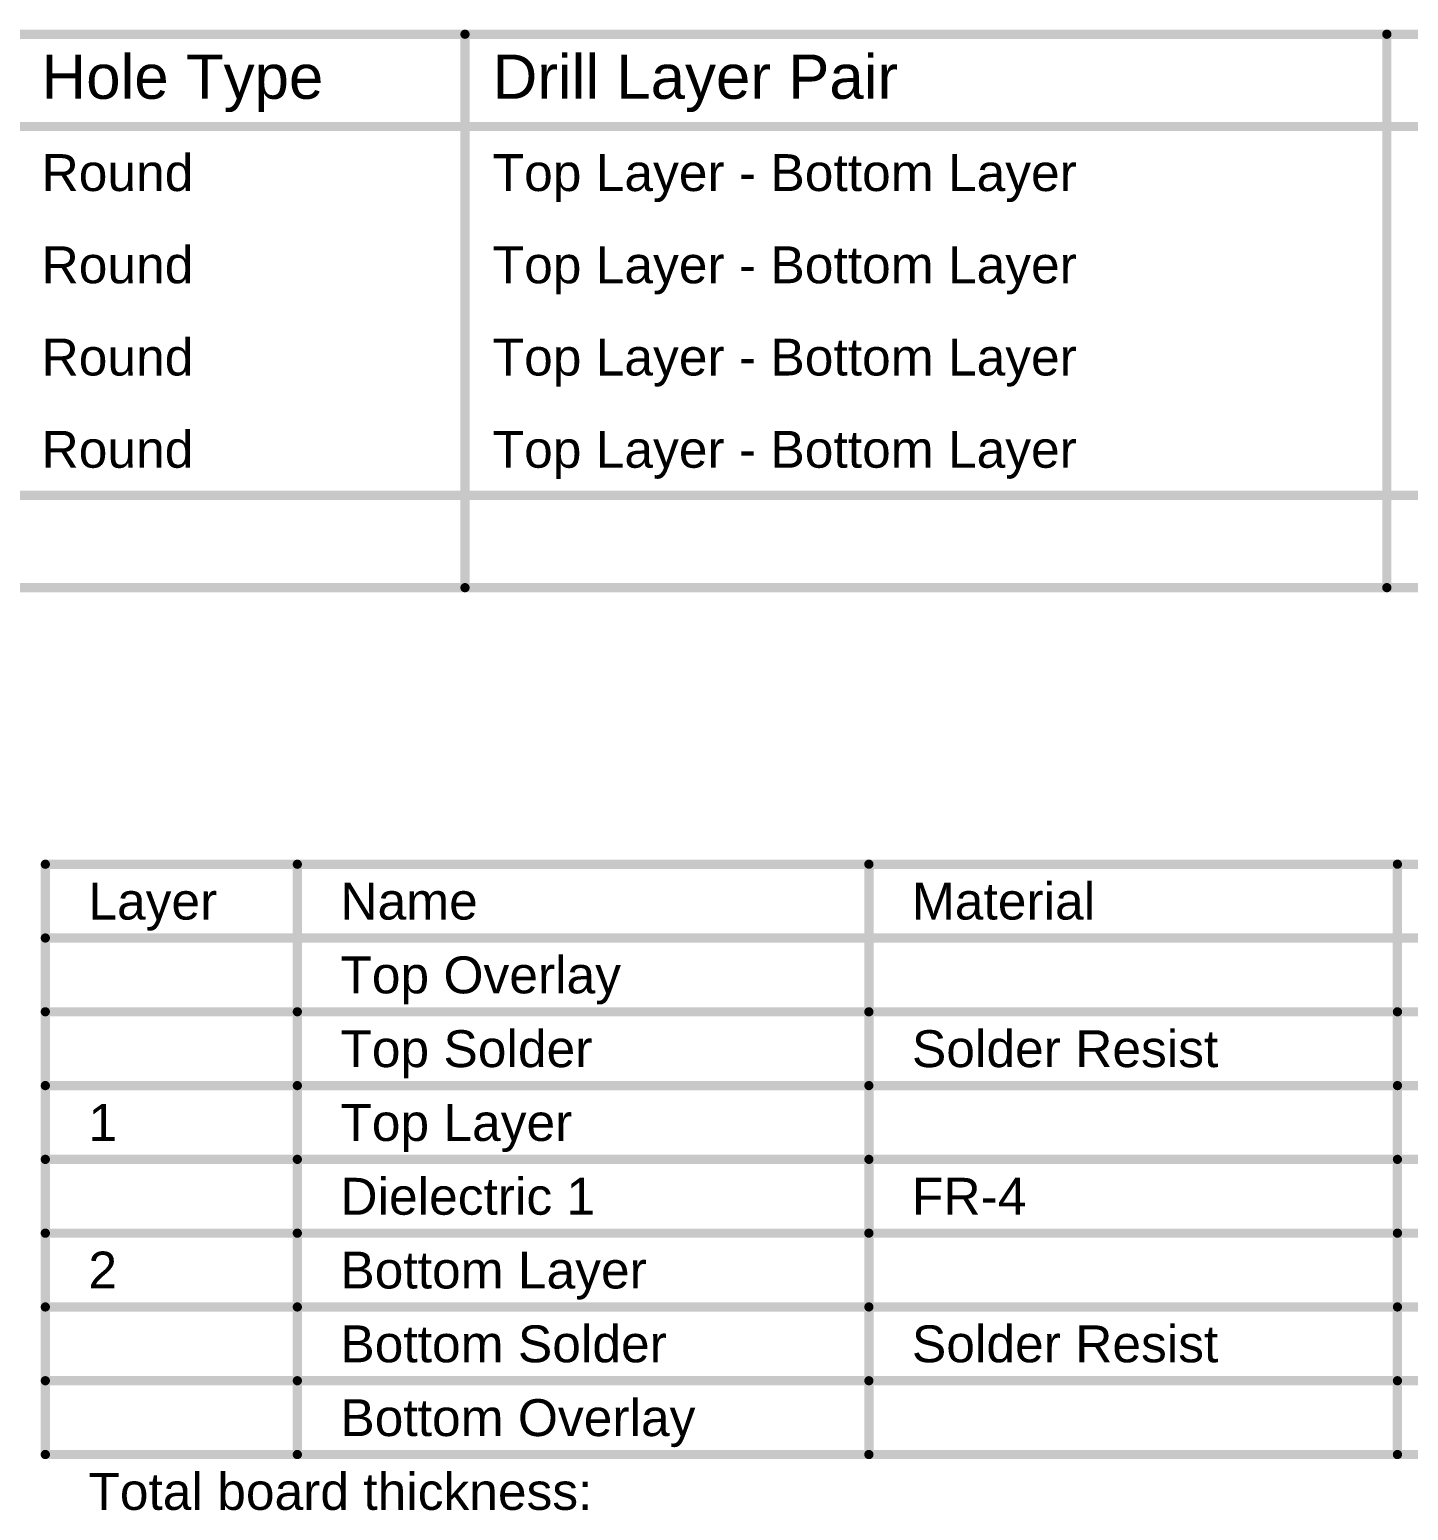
# Model space of a CAD drawing. Header units: inches. Extents: x -4 to 182, y -4 to 85.
# Drawn here: x 66.1 to 123.1, y 23.7 to 84.9 of the extents above; entities that cross this region are included whole.
import ezdxf

# ---------------------------------------------------------------- set-up
doc = ezdxf.new("R2010")
doc.units = ezdxf.units.IN
doc.layers.add('Drill Drawing', color=1, linetype='Continuous')
doc.layers.add('Fabrication', color=76, linetype='Continuous')
doc.styles.add('Arial', font='', dxfattribs={"height": 0.2})
doc.styles.get('Arial').set_extended_font_data('Arial')

msp = doc.modelspace()

# ---------------------------------------------------------------- linework, layer by layer
at = {"layer": 'Drill Drawing'}
for points in [[(-3.543, 84.696, 0.381, 0.381, 0), (176.291, 84.696, 0.381, 0.381, 0)], [(84.089, 61.836, 0.381, 0.381, 0), (84.089, 84.696, 0.381, 0.381, 0)], [(122.178, 61.836, 0.381, 0.381, 0), (122.178, 84.696, 0.381, 0.381, 0)], [(-3.543, 80.886, 0.381, 0.381, 0), (176.291, 80.886, 0.381, 0.381, 0)], [(-3.543, 65.646, 0.381, 0.381, 0), (176.291, 65.646, 0.381, 0.381, 0)], [(-3.543, 61.836, 0.381, 0.381, 0), (176.291, 61.836, 0.381, 0.381, 0)]]:
    msp.add_lwpolyline(points, format="xyseb", dxfattribs=at)
for points in [[(83.994, 84.696, 0.191, 0.191, 1), (84.184, 84.696, 0.191, 0.191, 1)], [(122.082, 84.696, 0.191, 0.191, 1), (122.273, 84.696, 0.191, 0.191, 1)], [(83.994, 61.836, 0.191, 0.191, 1), (84.184, 61.836, 0.191, 0.191, 1)], [(122.082, 61.836, 0.191, 0.191, 1), (122.273, 61.836, 0.191, 0.191, 1)]]:
    msp.add_lwpolyline(points, format="xyseb", close=True, dxfattribs=at)
at = {"layer": 'Fabrication'}
for points in [[(66.75, 26.027, 0.381, 0.381, 0), (66.75, 50.411, 0.381, 0.381, 0)], [(66.75, 50.411, 0.381, 0.381, 0), (182.035, 50.411, 0.381, 0.381, 0)], [(77.161, 26.027, 0.381, 0.381, 0), (77.161, 50.411, 0.381, 0.381, 0)], [(100.777, 26.027, 0.381, 0.381, 0), (100.777, 50.411, 0.381, 0.381, 0)], [(122.615, 26.027, 0.381, 0.381, 0), (122.615, 50.411, 0.381, 0.381, 0)], [(66.75, 47.363, 0.381, 0.381, 0), (182.035, 47.363, 0.381, 0.381, 0)], [(66.75, 44.315, 0.381, 0.381, 0), (77.161, 44.315, 0.381, 0.381, 0)], [(77.161, 44.315, 0.381, 0.381, 0), (100.777, 44.315, 0.381, 0.381, 0)], [(100.777, 44.315, 0.381, 0.381, 0), (122.615, 44.315, 0.381, 0.381, 0)], [(122.615, 44.315, 0.381, 0.381, 0), (139.121, 44.315, 0.381, 0.381, 0)], [(66.75, 41.267, 0.381, 0.381, 0), (77.161, 41.267, 0.381, 0.381, 0)], [(77.161, 41.267, 0.381, 0.381, 0), (100.777, 41.267, 0.381, 0.381, 0)], [(100.777, 41.267, 0.381, 0.381, 0), (122.615, 41.267, 0.381, 0.381, 0)], [(122.615, 41.267, 0.381, 0.381, 0), (139.121, 41.267, 0.381, 0.381, 0)], [(66.75, 38.219, 0.381, 0.381, 0), (77.161, 38.219, 0.381, 0.381, 0)], [(77.161, 38.219, 0.381, 0.381, 0), (100.777, 38.219, 0.381, 0.381, 0)], [(100.777, 38.219, 0.381, 0.381, 0), (122.615, 38.219, 0.381, 0.381, 0)], [(122.615, 38.219, 0.381, 0.381, 0), (139.121, 38.219, 0.381, 0.381, 0)], [(66.75, 35.171, 0.381, 0.381, 0), (77.161, 35.171, 0.381, 0.381, 0)], [(77.161, 35.171, 0.381, 0.381, 0), (100.777, 35.171, 0.381, 0.381, 0)], [(100.777, 35.171, 0.381, 0.381, 0), (122.615, 35.171, 0.381, 0.381, 0)], [(122.615, 35.171, 0.381, 0.381, 0), (139.121, 35.171, 0.381, 0.381, 0)], [(66.75, 32.123, 0.381, 0.381, 0), (77.161, 32.123, 0.381, 0.381, 0)], [(77.161, 32.123, 0.381, 0.381, 0), (100.777, 32.123, 0.381, 0.381, 0)], [(100.777, 32.123, 0.381, 0.381, 0), (122.615, 32.123, 0.381, 0.381, 0)], [(122.615, 32.123, 0.381, 0.381, 0), (139.121, 32.123, 0.381, 0.381, 0)], [(66.75, 29.075, 0.381, 0.381, 0), (77.161, 29.075, 0.381, 0.381, 0)], [(77.161, 29.075, 0.381, 0.381, 0), (100.777, 29.075, 0.381, 0.381, 0)], [(100.777, 29.075, 0.381, 0.381, 0), (122.615, 29.075, 0.381, 0.381, 0)], [(122.615, 29.075, 0.381, 0.381, 0), (139.121, 29.075, 0.381, 0.381, 0)], [(66.75, 26.027, 0.381, 0.381, 0), (77.161, 26.027, 0.381, 0.381, 0)], [(77.161, 26.027, 0.381, 0.381, 0), (100.777, 26.027, 0.381, 0.381, 0)], [(100.777, 26.027, 0.381, 0.381, 0), (122.615, 26.027, 0.381, 0.381, 0)], [(122.615, 26.027, 0.381, 0.381, 0), (139.121, 26.027, 0.381, 0.381, 0)]]:
    msp.add_lwpolyline(points, format="xyseb", dxfattribs=at)
for points in [[(66.654, 50.411, 0.191, 0.191, 1), (66.845, 50.411, 0.191, 0.191, 1)], [(66.654, 50.411, 0.191, 0.191, 1), (66.845, 50.411, 0.191, 0.191, 1)], [(77.066, 50.411, 0.191, 0.191, 1), (77.257, 50.411, 0.191, 0.191, 1)], [(100.682, 50.411, 0.191, 0.191, 1), (100.872, 50.411, 0.191, 0.191, 1)], [(122.52, 50.411, 0.191, 0.191, 1), (122.71, 50.411, 0.191, 0.191, 1)], [(66.654, 47.363, 0.191, 0.191, 1), (66.845, 47.363, 0.191, 0.191, 1)], [(66.654, 44.315, 0.191, 0.191, 1), (66.845, 44.315, 0.191, 0.191, 1)], [(77.066, 44.315, 0.191, 0.191, 1), (77.257, 44.315, 0.191, 0.191, 1)], [(77.066, 44.315, 0.191, 0.191, 1), (77.257, 44.315, 0.191, 0.191, 1)], [(100.682, 44.315, 0.191, 0.191, 1), (100.872, 44.315, 0.191, 0.191, 1)], [(100.682, 44.315, 0.191, 0.191, 1), (100.872, 44.315, 0.191, 0.191, 1)], [(122.52, 44.315, 0.191, 0.191, 1), (122.71, 44.315, 0.191, 0.191, 1)], [(122.52, 44.315, 0.191, 0.191, 1), (122.71, 44.315, 0.191, 0.191, 1)], [(66.654, 41.267, 0.191, 0.191, 1), (66.845, 41.267, 0.191, 0.191, 1)], [(77.066, 41.267, 0.191, 0.191, 1), (77.257, 41.267, 0.191, 0.191, 1)], [(77.066, 41.267, 0.191, 0.191, 1), (77.257, 41.267, 0.191, 0.191, 1)], [(100.682, 41.267, 0.191, 0.191, 1), (100.872, 41.267, 0.191, 0.191, 1)], [(100.682, 41.267, 0.191, 0.191, 1), (100.872, 41.267, 0.191, 0.191, 1)], [(122.52, 41.267, 0.191, 0.191, 1), (122.71, 41.267, 0.191, 0.191, 1)], [(122.52, 41.267, 0.191, 0.191, 1), (122.71, 41.267, 0.191, 0.191, 1)], [(66.654, 38.219, 0.191, 0.191, 1), (66.845, 38.219, 0.191, 0.191, 1)], [(77.066, 38.219, 0.191, 0.191, 1), (77.257, 38.219, 0.191, 0.191, 1)], [(77.066, 38.219, 0.191, 0.191, 1), (77.257, 38.219, 0.191, 0.191, 1)], [(100.682, 38.219, 0.191, 0.191, 1), (100.872, 38.219, 0.191, 0.191, 1)], [(100.682, 38.219, 0.191, 0.191, 1), (100.872, 38.219, 0.191, 0.191, 1)], [(122.52, 38.219, 0.191, 0.191, 1), (122.71, 38.219, 0.191, 0.191, 1)], [(122.52, 38.219, 0.191, 0.191, 1), (122.71, 38.219, 0.191, 0.191, 1)], [(66.654, 35.171, 0.191, 0.191, 1), (66.845, 35.171, 0.191, 0.191, 1)], [(77.066, 35.171, 0.191, 0.191, 1), (77.257, 35.171, 0.191, 0.191, 1)], [(77.066, 35.171, 0.191, 0.191, 1), (77.257, 35.171, 0.191, 0.191, 1)], [(100.682, 35.171, 0.191, 0.191, 1), (100.872, 35.171, 0.191, 0.191, 1)], [(100.682, 35.171, 0.191, 0.191, 1), (100.872, 35.171, 0.191, 0.191, 1)], [(122.52, 35.171, 0.191, 0.191, 1), (122.71, 35.171, 0.191, 0.191, 1)], [(122.52, 35.171, 0.191, 0.191, 1), (122.71, 35.171, 0.191, 0.191, 1)], [(66.654, 32.123, 0.191, 0.191, 1), (66.845, 32.123, 0.191, 0.191, 1)], [(77.066, 32.123, 0.191, 0.191, 1), (77.257, 32.123, 0.191, 0.191, 1)], [(77.066, 32.123, 0.191, 0.191, 1), (77.257, 32.123, 0.191, 0.191, 1)], [(100.682, 32.123, 0.191, 0.191, 1), (100.872, 32.123, 0.191, 0.191, 1)], [(100.682, 32.123, 0.191, 0.191, 1), (100.872, 32.123, 0.191, 0.191, 1)], [(122.52, 32.123, 0.191, 0.191, 1), (122.71, 32.123, 0.191, 0.191, 1)], [(122.52, 32.123, 0.191, 0.191, 1), (122.71, 32.123, 0.191, 0.191, 1)], [(66.654, 29.075, 0.191, 0.191, 1), (66.845, 29.075, 0.191, 0.191, 1)], [(77.066, 29.075, 0.191, 0.191, 1), (77.257, 29.075, 0.191, 0.191, 1)], [(77.066, 29.075, 0.191, 0.191, 1), (77.257, 29.075, 0.191, 0.191, 1)], [(100.682, 29.075, 0.191, 0.191, 1), (100.872, 29.075, 0.191, 0.191, 1)], [(100.682, 29.075, 0.191, 0.191, 1), (100.872, 29.075, 0.191, 0.191, 1)], [(122.52, 29.075, 0.191, 0.191, 1), (122.71, 29.075, 0.191, 0.191, 1)], [(122.52, 29.075, 0.191, 0.191, 1), (122.71, 29.075, 0.191, 0.191, 1)], [(66.654, 26.027, 0.191, 0.191, 1), (66.845, 26.027, 0.191, 0.191, 1)], [(66.654, 26.027, 0.191, 0.191, 1), (66.845, 26.027, 0.191, 0.191, 1)], [(77.066, 26.027, 0.191, 0.191, 1), (77.257, 26.027, 0.191, 0.191, 1)], [(77.066, 26.027, 0.191, 0.191, 1), (77.257, 26.027, 0.191, 0.191, 1)], [(77.066, 26.027, 0.191, 0.191, 1), (77.257, 26.027, 0.191, 0.191, 1)], [(100.682, 26.027, 0.191, 0.191, 1), (100.872, 26.027, 0.191, 0.191, 1)], [(100.682, 26.027, 0.191, 0.191, 1), (100.872, 26.027, 0.191, 0.191, 1)], [(100.682, 26.027, 0.191, 0.191, 1), (100.872, 26.027, 0.191, 0.191, 1)], [(122.52, 26.027, 0.191, 0.191, 1), (122.71, 26.027, 0.191, 0.191, 1)], [(122.52, 26.027, 0.191, 0.191, 1), (122.71, 26.027, 0.191, 0.191, 1)], [(122.52, 26.027, 0.191, 0.191, 1), (122.71, 26.027, 0.191, 0.191, 1)]]:
    msp.add_lwpolyline(points, format="xyseb", close=True, dxfattribs=at)

# ---------------------------------------------------------------- texts
at = {"layer": 'Drill Drawing', "style": 'Arial'}
for s, height, p in [('Hole Type', 1.8288, (66.593, 82.029)), ('Drill Layer Pair', 1.8288, (85.232, 82.029)), ('Round', 1.524, (66.593, 78.219)), ('Top Layer - Bottom Layer', 1.524, (85.232, 78.219)), ('Round', 1.524, (66.593, 74.409)), ('Top Layer - Bottom Layer', 1.524, (85.232, 74.409)), ('Round', 1.524, (66.593, 70.599)), ('Top Layer - Bottom Layer', 1.524, (85.232, 70.599)), ('Round', 1.524, (66.593, 66.789)), ('Top Layer - Bottom Layer', 1.524, (85.232, 66.789))]:
    msp.add_text(s, height=height, dxfattribs=at).set_placement(p)
at = {"layer": 'Fabrication', "style": 'Arial'}
for s, p in [('Layer', (68.528, 48.125)), ('Name', (78.939, 48.125)), ('Material', (102.555, 48.125)), ('Top Overlay', (78.939, 45.077)), ('Top Solder', (78.939, 42.029)), ('Solder Resist', (102.555, 42.029)), ('1', (68.528, 38.981)), ('Top Layer', (78.939, 38.981)), ('Dielectric 1', (78.939, 35.933)), ('FR-4', (102.555, 35.933)), ('2', (68.528, 32.885)), ('Bottom Layer', (78.939, 32.885)), ('Bottom Solder', (78.939, 29.837)), ('Solder Resist', (102.555, 29.837)), ('Bottom Overlay', (78.939, 26.789)), ('Total board thickness:', (68.528, 23.741))]:
    msp.add_text(s, height=1.524, dxfattribs=at).set_placement(p)

doc.saveas('drawing.dxf')
